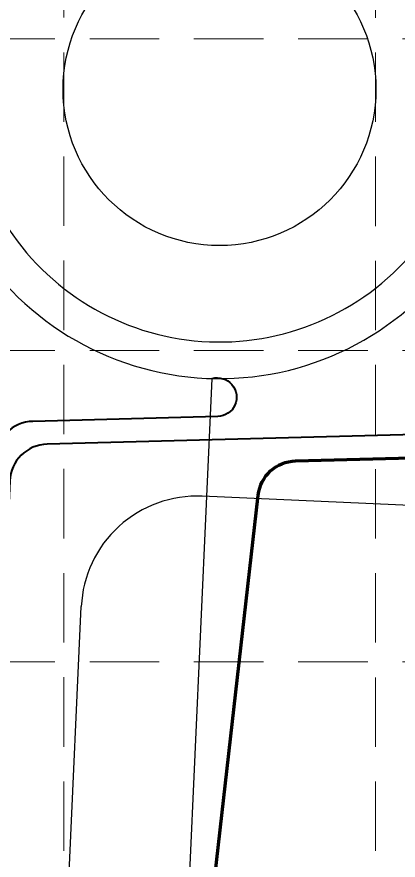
# Model space of a CAD drawing. Header units: feet. Extents: x 10084 to 13321, y 3329 to 8503.
# Drawn here: x 12013.4 to 12112.1, y 5138.3 to 5356.9 of the extents above; entities that cross this region are included whole.
import ezdxf

# ---------------------------------------------------------------- set-up
doc = ezdxf.new("R2010")
doc.units = ezdxf.units.FT
doc.header["$LTSCALE"] = 40
doc.header["$MEASUREMENT"] = 0
for name, pattern in [('( Dashdot )', [1.001, 0.5, -0.25, 0.001, -0.25]), ('DASHED', [0.75, 0.5, -0.25]), ('HIDDEN', [0.375, 0.25, -0.125])]:
    doc.linetypes.add(name, pattern=pattern)
for name, color, linetype in [('CURB', 4, 'Continuous'), ('GRID', 254, 'DASHED'), ('Level 1', 7, 'Continuous'), ('LOT', 7, 'Continuous'), ('ROW', 3, '( Dashdot )')]:
    doc.layers.add(name, color=color, linetype=linetype)

msp = doc.modelspace()

# ---------------------------------------------------------------- linework, layer by layer
at = {"layer": 'CURB', "color": 7}
for p, q in [((12729.93, 5202.28), (12061.39, 5232.67)), ((11990.05, 4321.99), (12030.06, 5204.06))]:
    msp.add_line(p, q, dxfattribs=at)
msp.add_circle((12065.85, 5338.15), 40.5, dxfattribs=at)
for centre, radius, start, end in [((12065.85, 5338.15), 65.5, 210.0335, 318.4804), ((12060.02, 5202.7), 30, 87.3975, 177.4031)]:
    msp.add_arc(centre, radius, start, end, dxfattribs=at)
at = {"layer": 'GRID', "color": 252, "linetype": 'HIDDEN', "lineweight": 0, "ltscale": 1.8}
for p, q in [((12025.56, 3736.73), (12025.56, 8418.16)), ((12106.27, 3736.71), (12106.27, 8418.16)), ((10169.24, 5351.19), (13236.21, 5351.19)), ((10169.24, 5270.48), (13236.21, 5270.48)), ((10169.24, 5189.77), (13236.21, 5189.77))]:
    msp.add_line(p, q, dxfattribs=at)
at = {"layer": 'Level 1', "color": 5, "linetype": 'Continuous', "lineweight": 40, "flags": 128}
for points in [[(12135.52, 5294.95), (12159.03, 5275.63, 0.134862), (12183.21, 5264.83), (12199.55, 5262.33), (12199.55, 5262.33, -0.914811), (12198.82, 5250.79), (12198.82, 5250.79), (12021.24, 5246.17, 0.393471), (12011.51, 5236.62), (11969.28, 4305.4, 0.406728), (11978.56, 4294.97), (12016.27, 4290.87)], [(12063.93, 5263.18, -1.128051), (12065.38, 5253.32), (12017.5, 5252.07, 0.393471), (12007.78, 5242.53), (11965.25, 4304.85)]]:
    msp.add_lwpolyline(points, format="xyb", dxfattribs=at)
at = {"layer": 'Level 1', "color": 35, "linetype": 'Continuous', "lineweight": 70, "flags": 128}
msp.add_lwpolyline([(12070.77, 4287.01), (11998.9, 4297.37, -0.405409), (11973.38, 4330.45), (12075.88, 5232.97, -0.374029), (12085.56, 5241.84), (12278.73, 5246.87), (12278.73, 5246.87, 0.914811), (12279.31, 5256.2), (12247.17, 5261.11, -0.134862), (12222.98, 5271.91), (12198.43, 5292.1)], format="xyb", dxfattribs=at)
at = {"layer": 'LOT', "color": 7}
msp.add_line((12018.35, 4258.35), (12063.93, 5263.18), dxfattribs=at)
at = {"layer": 'ROW', "color": 7, "linetype": 'Continuous'}
msp.add_arc((12065.85, 5338.15), 75, 209.6341, 325.1722, dxfattribs=at)

doc.saveas('drawing.dxf')
